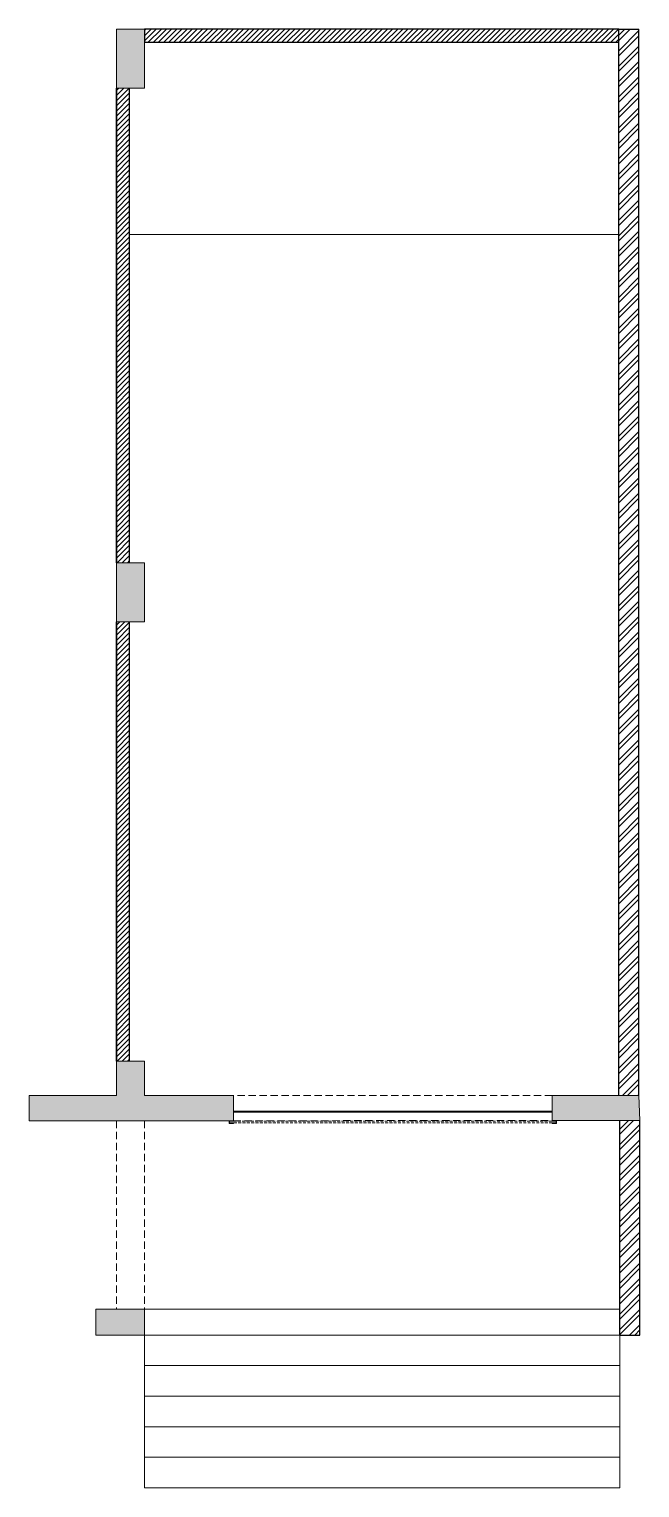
# Model space of a CAD drawing. Header units: feet. Extents: x -4446 to 2550, y -15106 to 1601.
import ezdxf

# ---------------------------------------------------------------- set-up
doc = ezdxf.new("R2010")
doc.units = ezdxf.units.FT
doc.header["$LTSCALE"] = 33
doc.header["$MEASUREMENT"] = 0
doc.linetypes.add('HIDDEN', pattern=[9.525, 6.35, -3.175])
doc.linetypes.add('HIDDENX2', pattern=[0.75, 0.5, -0.25])
for name, color, linetype, lineweight in [('A-COL', 243, 'Continuous', 9), ('A-Glazing', 4, 'Continuous', 20), ('A-shutter', 8, 'Continuous', 18), ('A-STAIR', 6, 'Continuous', 5), ('beam', 90, 'Continuous', 9), ('column hatch', 5, 'Continuous', 0), ('LENS-DIM', 252, 'Continuous', 5), ('LN-HATCH', 251, 'Continuous', 0), ('rolling shutter', 1, 'Continuous', 5)]:
    doc.layers.add(name, color=color, linetype=linetype, lineweight=lineweight)
doc.layers.add('A-WALL', color=1, linetype='Continuous')

# ---------------------------------------------------------------- blocks, each defined once
blk = doc.blocks.new('*U3')
at = {"layer": 'A-shutter', "color": 5, "ltscale": 10}
for points in [[(41038450, -1561539), (41038450, -1561544), (41038405, -1561544), (41038405, -1561564), (41038450, -1561564), (41038450, -1561569), (41038400, -1561569), (41038400, -1561539)], [(41042101, -1561539), (41042101, -1561544), (41042146, -1561544), (41042146, -1561564), (41042101, -1561564), (41042101, -1561569), (41042151, -1561569), (41042151, -1561539)]]:
    blk.add_lwpolyline(points, close=True, dxfattribs=at)
at = {"layer": 'A-shutter', "color": 5, "linetype": 'HIDDENX2', "ltscale": 2}
blk.add_lwpolyline([(41038405, -1561544), (41038405, -1561564), (41042146, -1561564), (41042146, -1561544)], close=True, dxfattribs=at)
blk = doc.blocks.new('A$C3e6d6f2c')
at = {"layer": 'column hatch'}
h = blk.add_hatch(color=8, dxfattribs=at)
h.dxf.hatch_style = 1
h.paths.add_polyline_path([(-857, 11289), (-1177, 11289), (-1177, 10613), (-857, 10613)])
h.paths.add_polyline_path([(-857, 5177), (-1177, 5177), (-1177, 4502), (-857, 4502)])
h.paths.add_polyline_path([(-857, -924), (-857, -532), (-1179, -532), (-1179, -924), (-2178, -924), (-2178, -1214), (163, -1214), (163, -924)])
h.paths.add_polyline_path([(-857, -3668), (-857, -3373), (-1414, -3373), (-1414, -3668), (-1179, -3668)])
h.paths.add_polyline_path([(4581, -1209), (4818, -1209), (4807, -924), (4577, -924), (3814, -924), (3814, -1209), (3934, -1208), (3934, -1209)])
at = {"layer": 'LN-HATCH'}
h = blk.add_hatch(dxfattribs=at)
h.set_pattern_fill('ANSI31', color=256, scale=333, angle=180)
h.paths.add_polyline_path([(4577, 11289), (-857, 11289), (-857, 11139), (4577, 11139)])
h = blk.add_hatch(dxfattribs=at)
h.set_pattern_fill('ANSI32', color=256, scale=333, angle=180)
h.set_pattern_definition([(225, (-7165569.34, 5284771.45), (88.2999593, -88.2999593), []), (225, (-7165628.21, 5284771.45), (88.2999593, -88.2999593), [])])
h.paths.add_polyline_path([(4818, -1209), (4588, -1209), (4588, -3668), (4818, -3668)])
h.paths.add_polyline_path([(4807, 11289), (4577, 11289), (4577, -924), (4807, -924)])
h = blk.add_hatch(dxfattribs=at)
h.set_pattern_fill('ANSI31', color=256, scale=333, angle=180)
h.set_pattern_definition([(225, (-7165569.345, 5284771.454), (29.43331977, -29.43331977), [])])
h.paths.add_polyline_path([(-1027, 4502), (-1177, 4502), (-1177, -532), (-1027, -532)])
h.paths.add_polyline_path([(-1027, 10613), (-1177, 10613), (-1177, 5177), (-1027, 5177)])
at = {"layer": 'A-COL'}
for p, q in [((-1177, 11289), (-857, 11289)), ((-1177, 11289), (-1177, 10613)), ((-857, 11289), (-857, 10613)), ((-1177, 10613), (-857, 10613)), ((-1177, 5177), (-857, 5177)), ((-1177, 5177), (-1177, 4502)), ((-857, 5177), (-857, 4502)), ((-1177, 4502), (-857, 4502))]:
    blk.add_line(p, q, dxfattribs=at)
for points in [[(163, -924), (-857, -924), (-857, -532), (-1179, -532), (-1179, -924), (-2178, -924), (-2178, -1214), (163, -1214)], [(3814, -1209), (3814, -924), (4577, -924), (4807, -924), (4818, -1209), (4581, -1209)], [(-1414, -3373), (-857, -3373), (-857, -3668), (-1179, -3668), (-1414, -3668)]]:
    blk.add_lwpolyline(points, close=True, dxfattribs=at)
at = {"layer": 'A-Glazing'}
blk.add_lwpolyline([(163, -1102), (3814, -1102), (3814, -1114), (163, -1114)], close=True, dxfattribs=at)
at = {"layer": 'A-STAIR', "linetype": 'HIDDEN', "ltscale": 200}
blk.add_line((-857, -3373), (4588, -3373), dxfattribs=at)
at = {"layer": 'A-STAIR'}
for p, q in [((-857, -3668), (4818, -3668)), ((-857, -3668), (-857, -5418)), ((4588, -3668), (4588, -5418)), ((-857, -4018), (4588, -4018)), ((-857, -4368), (4588, -4368)), ((-857, -4718), (4588, -4718)), ((-857, -5068), (4588, -5068)), ((-857, -5418), (4588, -5418))]:
    blk.add_line(p, q, dxfattribs=at)
at = {"layer": 'A-WALL'}
for p, q in [((4577, -924), (4577, 11289)), ((4577, 11289), (4807, 11289)), ((4807, -924), (4807, 11289)), ((-1177, 10613), (-1177, 5177)), ((-1177, 5177), (-1177, 10613)), ((-1027, 5177), (-1027, 10613)), ((-1177, 4502), (-1177, -532)), ((-1177, -532), (-1177, 4502)), ((-1027, -532), (-1027, 4502)), ((4588, -3668), (4588, -1209)), ((4818, -3668), (4818, -1209)), ((4588, -3668), (4818, -3668))]:
    blk.add_line(p, q, dxfattribs=at)
blk.add_lwpolyline([(4577, 11289), (-857, 11289), (-857, 11139), (4577, 11139)], close=True, dxfattribs=at)
at = {"layer": 'beam', "linetype": 'HIDDEN', "ltscale": 0.4}
for p, q in [((-1179, -1214), (-1179, -3373)), ((-857, -1214), (-857, -3373))]:
    blk.add_line(p, q, dxfattribs=at)
blk.add_lwpolyline([(3814, -924), (163, -924), (163, -1214), (3814, -1209)], close=True, dxfattribs=at)
at = {"layer": 'rolling shutter'}
blk.add_blockref('*U3', (-41038287, 1560326), dxfattribs=at)

msp = doc.modelspace()

# ---------------------------------------------------------------- linework, layer by layer
at = {"layer": 'LENS-DIM', "color": 2}
msp.add_lwpolyline([(2309, -10612), (2309, -749), (-3295, -749), (-3295, -4511), (-3125, -4511), (-3125, -5186), (-3295, -5186), (-3295, -10220), (-3125, -10220), (-3125, -10612), (-2105, -10612), (-2105, -10790), (1546, -10790), (1546, -10612)], close=True, dxfattribs=at)

# ---------------------------------------------------------------- block references
msp.add_blockref('A$C3e6d6f2c', (-2268, -9688), dxfattribs=at)

doc.saveas('drawing.dxf')
